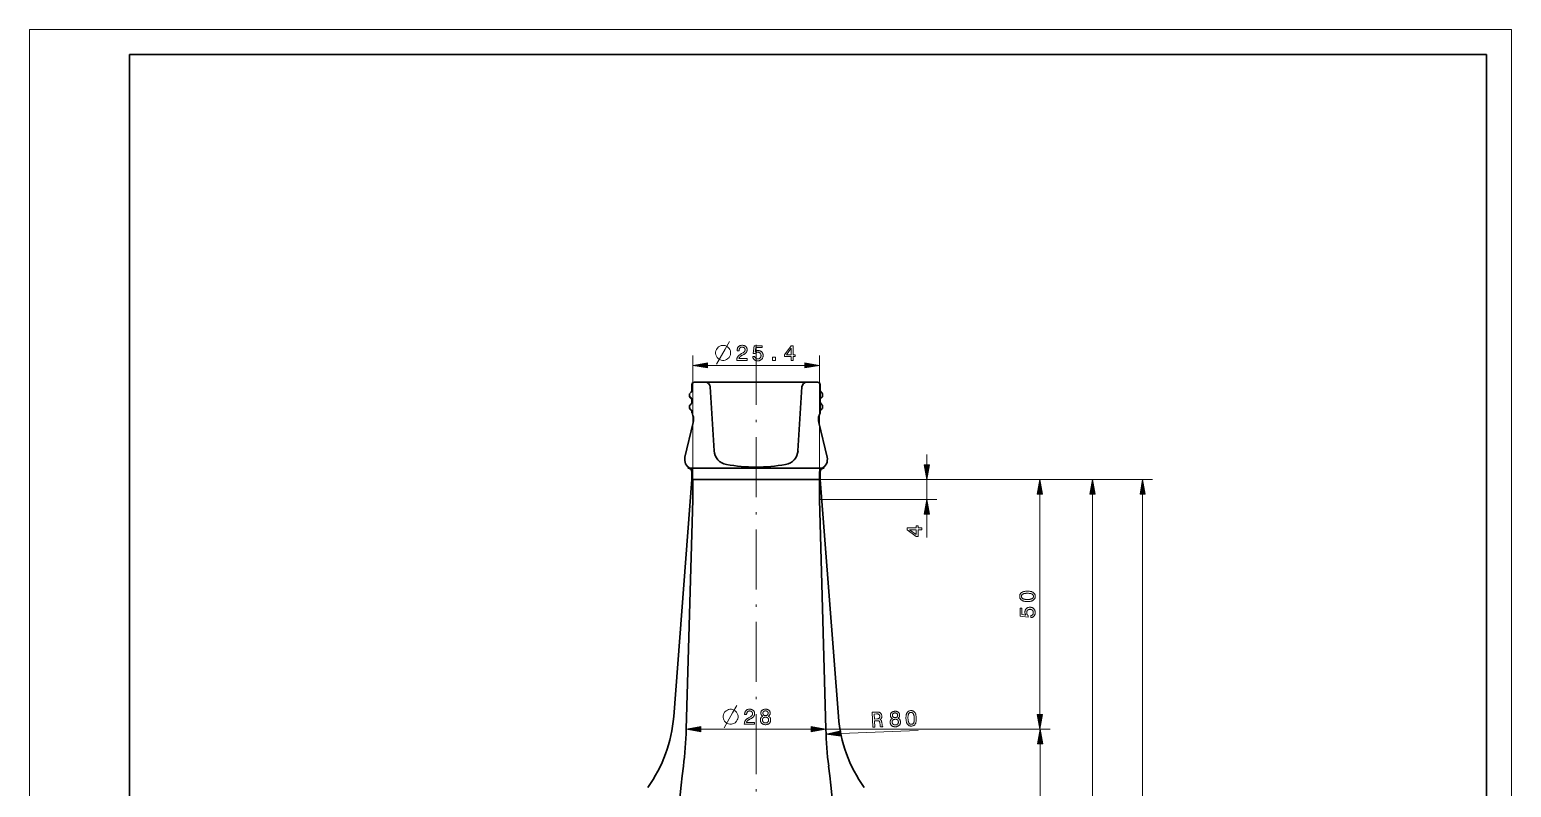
# Model space of a CAD drawing. Extents: x 0 to 297, y 0 to 420.
# Drawn here: x 0 to 297, y 268.2 to 420 of the extents above; entities that cross this region are included whole.
import ezdxf

# ---------------------------------------------------------------- set-up
doc = ezdxf.new("R2010")
doc.units = 0
doc.linetypes.add('DASHDOT', pattern=[18.5, 12, -3, 0.5, -3])

msp = doc.modelspace()

# ---------------------------------------------------------------- linework, layer by layer
at = {"color": 7, "lineweight": 13}
for p, q in [((0, 0), (0, 420)), ((0, 420), (297, 420)), ((297, 0), (297, 420)), ((132.9, 329.86), (132.9, 354.74)), ((158.3, 329.86), (158.3, 354.74)), ((158.3, 329.86), (181.82, 329.86)), ((158.35, 329.86), (204.47, 329.86)), ((158.35, 329.86), (215.05, 329.86)), ((158.35, 329.86), (225.09, 329.86)), ((202.47, 282.81), (202.47, 326.9)), ((213.05, 124.71), (213.05, 326.9)), ((223.09, 120.71), (223.09, 326.9)), ((158.3, 325.86), (181.82, 325.86)), ((134.55, 279.84), (156.65, 279.84)), ((159.6, 279.86), (204.56, 279.86)), ((159.6, 279.86), (204.47, 279.86)), ((202.56, 244.81), (202.56, 276.9))]:
    msp.add_line(p, q, dxfattribs=at)
at = {"color": 7, "lineweight": 30}
for p, q in [((20, 5), (20, 415)), ((20, 415), (292, 415)), ((292, 5), (292, 415)), ((133.25, 349.36), (157.95, 349.36)), ((155.79, 349.36), (135.41, 349.36)), ((132.75, 329.86), (129.1, 282.36)), ((131.95, 332.16), (159.25, 332.16)), ((132.85, 329.86), (158.35, 329.86)), ((158.3, 329.86), (132.9, 329.86)), ((158.45, 329.86), (162.1, 282.36)), ((132.9, 325.86), (131.6, 279.86)), ((158.3, 325.86), (159.6, 279.86))]:
    msp.add_line(p, q, dxfattribs=at)
at = {"color": 7, "linetype": 'DASHDOT', "lineweight": 13}
msp.add_line((145.6, 356.84), (145.6, 96.24), dxfattribs=at)
at = {"color": 7, "lineweight": 13, "ltscale": 0.487279}
msp.add_line((135.85, 352.74), (155.35, 352.74), dxfattribs=at)
at = {"color": 7, "lineweight": 30, "ltscale": 0.028164}
for p, q in [((132.75, 347.73), (132.75, 348.86)), ((158.45, 347.73), (158.45, 348.86))]:
    msp.add_line(p, q, dxfattribs=at)
at = {"color": 7, "lineweight": 30, "ltscale": 0.320159}
for p, q in [((137.19, 335.64), (136.41, 348.42)), ((154.01, 335.64), (154.79, 348.42))]:
    msp.add_line(p, q, dxfattribs=at)
at = {"color": 7, "lineweight": 30, "ltscale": 0.30875}
msp.add_line((157.95, 349.36), (145.6, 349.36), dxfattribs=at)
at = {"color": 7, "lineweight": 30, "ltscale": 0.138678}
msp.add_line((158.45, 343.31), (158.45, 348.86), dxfattribs=at)
at = {"color": 7, "lineweight": 30, "ltscale": 0.008462}
msp.add_line((158.51, 347.55), (158.75, 347.31), dxfattribs=at)
at = {"color": 7, "lineweight": 30, "ltscale": 0.002515}
for p, q in [((132.25, 346.75), (132.25, 346.85)), ((132.25, 346.65), (132.25, 346.75)), ((158.95, 346.75), (158.95, 346.85)), ((158.95, 346.65), (158.95, 346.75)), ((132.25, 344.4), (132.25, 344.5)), ((132.25, 344.3), (132.25, 344.4)), ((158.95, 344.4), (158.95, 344.5)), ((158.95, 344.3), (158.95, 344.4))]:
    msp.add_line(p, q, dxfattribs=at)
at = {"color": 7, "lineweight": 30, "ltscale": 0.008387}
for p, q in [((132.6, 347.38), (132.37, 347.14)), ((132.6, 345.03), (132.37, 344.79)), ((158.6, 347.38), (158.83, 347.14)), ((158.6, 345.03), (158.83, 344.79))]:
    msp.add_line(p, q, dxfattribs=at)
at = {"color": 7, "lineweight": 30, "ltscale": 0.001488}
for p, q in [((132.5, 346.27), (132.45, 346.3)), ((158.7, 346.27), (158.75, 346.3)), ((132.5, 343.92), (132.45, 343.95)), ((158.7, 343.92), (158.75, 343.95))]:
    msp.add_line(p, q, dxfattribs=at)
at = {"color": 7, "lineweight": 30, "ltscale": 0.011406}
msp.add_line((132.75, 345.38), (132.75, 345.84), dxfattribs=at)
at = {"color": 7, "lineweight": 30, "ltscale": 0.011405}
msp.add_line((158.45, 345.38), (158.45, 345.84), dxfattribs=at)
at = {"color": 7, "lineweight": 30, "ltscale": 0.008461}
msp.add_line((158.51, 345.2), (158.75, 344.96), dxfattribs=at)
at = {"color": 7, "lineweight": 13, "ltscale": 0.001481}
msp.add_line((132.59, 343.73), (132.64, 343.7), dxfattribs=at)
at = {"color": 7, "lineweight": 13, "ltscale": 0.001419}
msp.add_line((132.64, 343.7), (132.6, 343.74), dxfattribs=at)
at = {"color": 7, "lineweight": 13, "ltscale": 0.001491}
msp.add_line((132.64, 343.7), (132.69, 343.67), dxfattribs=at)
at = {"color": 7, "lineweight": 30, "ltscale": 0.001335}
msp.add_line((132.69, 343.67), (132.65, 343.7), dxfattribs=at)
at = {"color": 7, "lineweight": 30, "ltscale": 0.004421}
for p, q in [((132.75, 343.31), (132.75, 343.49)), ((158.45, 343.31), (158.45, 343.49))]:
    msp.add_line(p, q, dxfattribs=at)
at = {"color": 7, "lineweight": 30, "ltscale": 0.013301}
for p, q in [((132.95, 342.71), (132.77, 343.21)), ((158.25, 342.71), (158.43, 343.21)), ((158.25, 342.71), (158.43, 343.21))]:
    msp.add_line(p, q, dxfattribs=at)
at = {"color": 7, "lineweight": 30, "ltscale": 0.178693}
for p, q in [((133.03, 341.28), (131.36, 334.33)), ((158.17, 341.28), (159.84, 334.33)), ((159.84, 334.33), (158.17, 341.28))]:
    msp.add_line(p, q, dxfattribs=at)
at = {"color": 7, "lineweight": 13, "ltscale": 0.05114}
msp.add_line((179.82, 332.81), (179.82, 334.86), dxfattribs=at)
at = {"color": 7, "lineweight": 30, "ltscale": 0.0375}
for p, q in [((132.75, 329.86), (132.75, 331.36)), ((158.45, 329.86), (158.45, 331.36))]:
    msp.add_line(p, q, dxfattribs=at)
at = {"color": 7, "lineweight": 30, "ltscale": 0.037363}
for p, q in [((132.85, 329.86), (132.85, 331.35)), ((158.35, 329.86), (158.35, 331.35)), ((158.35, 329.86), (158.35, 331.35))]:
    msp.add_line(p, q, dxfattribs=at)
at = {"color": 7, "lineweight": 30, "ltscale": 0.1}
for p, q in [((132.9, 325.86), (132.9, 329.86)), ((158.3, 325.86), (158.3, 329.86))]:
    msp.add_line(p, q, dxfattribs=at)
at = {"color": 7, "lineweight": 30, "ltscale": 0.31875}
msp.add_line((145.6, 329.86), (158.35, 329.86), dxfattribs=at)
at = {"color": 7, "lineweight": 13, "ltscale": 0.1}
msp.add_line((179.82, 325.86), (179.82, 329.86), dxfattribs=at)
at = {"color": 7, "lineweight": 13, "ltscale": 0.116125}
msp.add_line((179.82, 318.26), (179.82, 322.9), dxfattribs=at)
at = {"color": 7, "lineweight": 13, "ltscale": 0.05049}
for p, q in [((131.6, 279.86), (131.6, 277.84)), ((159.6, 279.86), (159.6, 277.84))]:
    msp.add_line(p, q, dxfattribs=at)
at = {"color": 7, "lineweight": 13, "ltscale": 0.387905}
msp.add_line((162.59, 278.97), (178.09, 279.61), dxfattribs=at)
at = {"color": 7, "lineweight": 13}
for points in [[(139.15, 356.74), (138.85, 356.74), (138.6, 356.69), (138.35, 356.59), (138.1, 356.44), (137.8, 356.14), (137.65, 355.89), (137.55, 355.64), (137.5, 355.39), (137.5, 355.09), (137.55, 354.84), (137.65, 354.59), (137.8, 354.34), (138.1, 354.04), (138.35, 353.89), (138.6, 353.79), (138.85, 353.74), (139.15, 353.74), (139.4, 353.79), (139.65, 353.89), (139.9, 354.04), (140.2, 354.34), (140.35, 354.59), (140.45, 354.84), (140.5, 355.09), (140.5, 355.39), (140.45, 355.64), (140.35, 355.89), (140.2, 356.14), (139.9, 356.44), (139.65, 356.59), (139.4, 356.69)], [(141.75, 353.74), (141.75, 353.76), (141.75, 353.84), (141.76, 353.93), (141.77, 354.01), (141.78, 354.09), (141.8, 354.17), (141.82, 354.24), (141.85, 354.31), (141.88, 354.38), (141.92, 354.44), (141.95, 354.5), (142, 354.56), (142.05, 354.62), (142.11, 354.68), (142.17, 354.74), (142.24, 354.8), (142.32, 354.86), (142.41, 354.92), (142.5, 354.97), (142.6, 355.03), (142.7, 355.09), (142.96, 355.23), (143, 355.26), (143.04, 355.28), (143.08, 355.31), (143.12, 355.34), (143.15, 355.36), (143.19, 355.39), (143.22, 355.42), (143.24, 355.45), (143.27, 355.48), (143.29, 355.51), (143.31, 355.54), (143.33, 355.57), (143.35, 355.61), (143.36, 355.64), (143.37, 355.68), (143.38, 355.72), (143.39, 355.75), (143.39, 355.79), (143.4, 355.83), (143.4, 355.87), (143.4, 355.92), (143.39, 355.97), (143.38, 356.01), (143.37, 356.05), (143.36, 356.09), (143.34, 356.13), (143.32, 356.16), (143.29, 356.2), (143.26, 356.23), (143.23, 356.26), (143.2, 356.29), (143.16, 356.31), (143.13, 356.33), (143.09, 356.35), (143.04, 356.37), (143, 356.38), (142.95, 356.39), (142.9, 356.4), (142.85, 356.4), (142.8, 356.41), (142.74, 356.4), (142.69, 356.4), (142.64, 356.39), (142.6, 356.38), (142.55, 356.36), (142.51, 356.34), (142.47, 356.31), (142.43, 356.29), (142.4, 356.25), (142.37, 356.22), (142.34, 356.18), (142.31, 356.14), (142.29, 356.1), (142.27, 356.05), (142.25, 356), (142.24, 355.95), (142.22, 355.89), (142.22, 355.83), (142.21, 355.77), (142.21, 355.71), (142.21, 355.67), (141.82, 355.67), (141.82, 355.73), (141.82, 355.83), (141.83, 355.92), (141.84, 356), (141.86, 356.08), (141.89, 356.16), (141.91, 356.23), (141.95, 356.3), (141.99, 356.37), (142.04, 356.43), (142.09, 356.49), (142.14, 356.54), (142.2, 356.59), (142.27, 356.63), (142.33, 356.66), (142.41, 356.69), (142.48, 356.72), (142.56, 356.74), (142.64, 356.75), (142.73, 356.76), (142.82, 356.76), (142.91, 356.76), (142.99, 356.75), (143.07, 356.74), (143.15, 356.72), (143.22, 356.7), (143.29, 356.67), (143.36, 356.64), (143.42, 356.61), (143.48, 356.56), (143.53, 356.52), (143.59, 356.47), (143.63, 356.41), (143.67, 356.36), (143.71, 356.29), (143.74, 356.23), (143.76, 356.17), (143.78, 356.1), (143.8, 356.02), (143.81, 355.95), (143.81, 355.87), (143.81, 355.81), (143.8, 355.75), (143.79, 355.69), (143.78, 355.63), (143.77, 355.58), (143.75, 355.53), (143.73, 355.47), (143.71, 355.42), (143.68, 355.37), (143.65, 355.33), (143.61, 355.28), (143.58, 355.24), (143.54, 355.19), (143.49, 355.15), (143.45, 355.11), (143.39, 355.07), (143.34, 355.03), (143.28, 354.99), (143.22, 354.96), (143.16, 354.92), (142.91, 354.79), (142.84, 354.76), (142.77, 354.72), (142.71, 354.69), (142.65, 354.65), (142.6, 354.62), (142.55, 354.58), (142.5, 354.55), (142.46, 354.52), (142.42, 354.49), (142.39, 354.46), (142.36, 354.42), (142.33, 354.39), (142.3, 354.36), (142.28, 354.33), (142.26, 354.29), (142.24, 354.26), (142.22, 354.22), (142.2, 354.19), (142.19, 354.15), (142.18, 354.12), (143.81, 354.12), (143.81, 353.74)], [(144.93, 354.53), (145.33, 354.53), (145.34, 354.48), (145.35, 354.44), (145.36, 354.4), (145.38, 354.36), (145.4, 354.32), (145.42, 354.28), (145.44, 354.25), (145.47, 354.22), (145.49, 354.19), (145.53, 354.16), (145.56, 354.14), (145.59, 354.11), (145.63, 354.09), (145.67, 354.08), (145.71, 354.06), (145.75, 354.05), (145.79, 354.04), (145.84, 354.03), (145.88, 354.03), (145.93, 354.03), (145.99, 354.03), (146.05, 354.04), (146.1, 354.05), (146.15, 354.06), (146.2, 354.08), (146.25, 354.1), (146.3, 354.12), (146.34, 354.15), (146.38, 354.18), (146.42, 354.21), (146.45, 354.25), (146.48, 354.29), (146.51, 354.33), (146.53, 354.38), (146.55, 354.42), (146.57, 354.47), (146.58, 354.53), (146.59, 354.58), (146.6, 354.64), (146.6, 354.7), (146.6, 354.76), (146.59, 354.81), (146.58, 354.87), (146.57, 354.92), (146.55, 354.97), (146.53, 355.02), (146.51, 355.06), (146.48, 355.1), (146.45, 355.14), (146.42, 355.18), (146.38, 355.22), (146.34, 355.25), (146.3, 355.27), (146.25, 355.3), (146.21, 355.32), (146.16, 355.33), (146.1, 355.35), (146.05, 355.36), (145.99, 355.36), (145.93, 355.36), (145.9, 355.36), (145.86, 355.36), (145.83, 355.36), (145.8, 355.35), (145.76, 355.35), (145.73, 355.34), (145.7, 355.33), (145.67, 355.32), (145.64, 355.31), (145.61, 355.29), (145.58, 355.28), (145.56, 355.26), (145.53, 355.25), (145.5, 355.23), (145.48, 355.21), (145.45, 355.19), (145.43, 355.16), (145.4, 355.14), (145.38, 355.11), (145.36, 355.09), (145.02, 355.09), (145.25, 356.68), (146.85, 356.68), (146.85, 356.32), (145.54, 356.32), (145.42, 355.52), (145.44, 355.53), (145.47, 355.55), (145.49, 355.57), (145.51, 355.58), (145.54, 355.6), (145.56, 355.61), (145.59, 355.63), (145.62, 355.64), (145.65, 355.65), (145.67, 355.66), (145.7, 355.67), (145.73, 355.68), (145.77, 355.69), (145.8, 355.69), (145.83, 355.7), (145.86, 355.7), (145.89, 355.7), (145.93, 355.71), (145.96, 355.71), (145.99, 355.71), (146.08, 355.71), (146.17, 355.7), (146.25, 355.68), (146.33, 355.67), (146.41, 355.64), (146.48, 355.61), (146.55, 355.58), (146.62, 355.53), (146.68, 355.49), (146.74, 355.44), (146.79, 355.38), (146.84, 355.32), (146.88, 355.26), (146.92, 355.19), (146.95, 355.12), (146.97, 355.05), (146.99, 354.97), (147.01, 354.89), (147.02, 354.8), (147.02, 354.72), (147.02, 354.62), (147.01, 354.53), (146.99, 354.45), (146.97, 354.37), (146.94, 354.29), (146.91, 354.21), (146.87, 354.14), (146.83, 354.08), (146.78, 354.01), (146.72, 353.95), (146.66, 353.9), (146.59, 353.85), (146.53, 353.8), (146.45, 353.76), (146.38, 353.73), (146.3, 353.71), (146.21, 353.68), (146.13, 353.67), (146.04, 353.66), (145.94, 353.66), (145.86, 353.66), (145.78, 353.67), (145.7, 353.68), (145.63, 353.7), (145.56, 353.72), (145.49, 353.74), (145.42, 353.78), (145.36, 353.81), (145.3, 353.85), (145.24, 353.9), (145.19, 353.95), (145.14, 354), (145.1, 354.05), (145.06, 354.11), (145.02, 354.17), (144.99, 354.24), (144.97, 354.31), (144.95, 354.38), (144.94, 354.45)], [(152.63, 353.74), (152.63, 354.49), (151.32, 354.49), (151.32, 354.87), (152.63, 356.68), (153.02, 356.68), (153.02, 354.83), (153.45, 354.83), (153.45, 354.49), (153.02, 354.49), (153.02, 353.74)], [(148.9, 353.74), (148.9, 354.39), (149.5, 354.39), (149.5, 353.74)], [(151.68, 354.83), (152.63, 354.83), (152.63, 356.18)], [(135.85, 353.27), (132.9, 352.74), (135.85, 352.22)], [(155.35, 352.22), (158.3, 352.74), (155.35, 353.27)], [(179.3, 332.81), (179.82, 329.86), (180.34, 332.81)], [(202.99, 326.9), (202.47, 329.86), (201.95, 326.9)], [(213.57, 326.9), (213.05, 329.86), (212.53, 326.9)], [(223.61, 326.9), (223.09, 329.86), (222.57, 326.9)], [(180.34, 322.9), (179.82, 325.86), (179.3, 322.9)], [(178.82, 319.8), (178.08, 319.8), (178.08, 318.48), (177.7, 318.48), (175.89, 319.79), (175.89, 320.18), (177.73, 320.18), (177.73, 320.61), (178.08, 320.61), (178.08, 320.18), (178.82, 320.18)], [(177.73, 318.84), (177.73, 319.8), (176.39, 319.8)], [(200, 305.42), (199.86, 305.42), (199.71, 305.43), (199.58, 305.44), (199.45, 305.46), (199.33, 305.48), (199.22, 305.51), (199.12, 305.55), (199.02, 305.59), (198.93, 305.63), (198.85, 305.68), (198.77, 305.74), (198.7, 305.8), (198.64, 305.86), (198.59, 305.93), (198.55, 306.01), (198.51, 306.09), (198.48, 306.17), (198.46, 306.26), (198.45, 306.36), (198.45, 306.46), (198.45, 306.56), (198.46, 306.65), (198.48, 306.74), (198.51, 306.83), (198.55, 306.91), (198.59, 306.98), (198.64, 307.05), (198.7, 307.12), (198.77, 307.18), (198.84, 307.23), (198.93, 307.28), (199.02, 307.32), (199.11, 307.36), (199.22, 307.4), (199.33, 307.43), (199.45, 307.45), (199.58, 307.47), (199.71, 307.48), (199.85, 307.49), (200, 307.49), (200.15, 307.49), (200.3, 307.48), (200.43, 307.47), (200.56, 307.45), (200.68, 307.43), (200.79, 307.4), (200.89, 307.36), (200.99, 307.32), (201.08, 307.28), (201.16, 307.23), (201.24, 307.18), (201.3, 307.12), (201.36, 307.05), (201.41, 306.98), (201.46, 306.91), (201.49, 306.83), (201.52, 306.74), (201.54, 306.65), (201.55, 306.56), (201.55, 306.46), (201.55, 306.36), (201.54, 306.26), (201.52, 306.17), (201.49, 306.09), (201.46, 306.01), (201.41, 305.93), (201.36, 305.86), (201.3, 305.8), (201.23, 305.74), (201.16, 305.68), (201.08, 305.63), (200.99, 305.59), (200.89, 305.55), (200.79, 305.51), (200.67, 305.48), (200.55, 305.46), (200.43, 305.44), (200.29, 305.43), (200.15, 305.42)], [(200, 305.83), (200.13, 305.83), (200.24, 305.84), (200.35, 305.84), (200.45, 305.85), (200.54, 305.87), (200.63, 305.88), (200.71, 305.9), (200.78, 305.93), (200.85, 305.95), (200.91, 305.98), (200.97, 306.01), (201.02, 306.05), (201.06, 306.09), (201.1, 306.13), (201.13, 306.18), (201.15, 306.22), (201.17, 306.28), (201.19, 306.33), (201.2, 306.39), (201.2, 306.46), (201.2, 306.52), (201.19, 306.58), (201.17, 306.63), (201.15, 306.69), (201.13, 306.74), (201.1, 306.78), (201.06, 306.82), (201.02, 306.86), (200.97, 306.9), (200.92, 306.93), (200.86, 306.96), (200.79, 306.98), (200.71, 307), (200.63, 307.02), (200.55, 307.04), (200.45, 307.05), (200.35, 307.06), (200.24, 307.07), (200.13, 307.08), (200, 307.08), (199.88, 307.08), (199.77, 307.07), (199.66, 307.06), (199.56, 307.05), (199.46, 307.04), (199.37, 307.02), (199.29, 307), (199.22, 306.98), (199.15, 306.96), (199.09, 306.93), (199.04, 306.9), (198.99, 306.86), (198.95, 306.82), (198.91, 306.78), (198.88, 306.74), (198.85, 306.69), (198.83, 306.63), (198.82, 306.58), (198.81, 306.52), (198.81, 306.46), (198.81, 306.39), (198.82, 306.33), (198.83, 306.28), (198.85, 306.22), (198.88, 306.18), (198.91, 306.13), (198.95, 306.09), (198.99, 306.05), (199.04, 306.01), (199.09, 305.98), (199.16, 305.95), (199.22, 305.93), (199.3, 305.9), (199.38, 305.88), (199.47, 305.87), (199.56, 305.85), (199.66, 305.84), (199.77, 305.84), (199.88, 305.83)], [(200.69, 302.19), (200.69, 302.59), (200.73, 302.6), (200.78, 302.61), (200.82, 302.62), (200.86, 302.64), (200.89, 302.66), (200.93, 302.68), (200.96, 302.7), (200.99, 302.73), (201.02, 302.75), (201.05, 302.78), (201.08, 302.82), (201.1, 302.85), (201.12, 302.89), (201.14, 302.93), (201.15, 302.96), (201.16, 303.01), (201.17, 303.05), (201.18, 303.09), (201.18, 303.14), (201.18, 303.19), (201.18, 303.25), (201.18, 303.31), (201.17, 303.36), (201.15, 303.41), (201.14, 303.46), (201.12, 303.51), (201.09, 303.55), (201.07, 303.6), (201.03, 303.64), (201, 303.67), (200.96, 303.71), (200.92, 303.74), (200.88, 303.77), (200.83, 303.79), (200.79, 303.81), (200.74, 303.83), (200.69, 303.84), (200.63, 303.85), (200.58, 303.86), (200.52, 303.86), (200.46, 303.86), (200.4, 303.85), (200.34, 303.84), (200.29, 303.83), (200.24, 303.81), (200.19, 303.79), (200.15, 303.77), (200.11, 303.74), (200.07, 303.71), (200.03, 303.68), (200, 303.64), (199.96, 303.6), (199.94, 303.56), (199.91, 303.51), (199.89, 303.46), (199.88, 303.41), (199.86, 303.36), (199.86, 303.31), (199.85, 303.25), (199.85, 303.19), (199.85, 303.16), (199.85, 303.12), (199.85, 303.09), (199.86, 303.05), (199.87, 303.02), (199.87, 302.99), (199.88, 302.96), (199.89, 302.93), (199.9, 302.9), (199.92, 302.87), (199.93, 302.84), (199.95, 302.81), (199.97, 302.79), (199.98, 302.76), (200, 302.74), (200.03, 302.71), (200.05, 302.69), (200.07, 302.66), (200.1, 302.64), (200.12, 302.62), (200.12, 302.27), (198.54, 302.51), (198.54, 304.11), (198.89, 304.11), (198.89, 302.8), (199.7, 302.68), (199.68, 302.7), (199.66, 302.72), (199.64, 302.75), (199.63, 302.77), (199.61, 302.8), (199.6, 302.82), (199.59, 302.85), (199.57, 302.88), (199.56, 302.9), (199.55, 302.93), (199.54, 302.96), (199.53, 302.99), (199.53, 303.02), (199.52, 303.06), (199.52, 303.09), (199.51, 303.12), (199.51, 303.15), (199.5, 303.18), (199.5, 303.22), (199.5, 303.25), (199.51, 303.34), (199.51, 303.43), (199.53, 303.51), (199.55, 303.59), (199.57, 303.67), (199.6, 303.74), (199.64, 303.81), (199.68, 303.88), (199.72, 303.94), (199.78, 304), (199.83, 304.05), (199.89, 304.1), (199.96, 304.14), (200.02, 304.18), (200.09, 304.21), (200.17, 304.23), (200.24, 304.25), (200.32, 304.27), (200.41, 304.27), (200.5, 304.28), (200.59, 304.27), (200.68, 304.27), (200.76, 304.25), (200.84, 304.23), (200.92, 304.2), (201, 304.17), (201.07, 304.13), (201.14, 304.09), (201.2, 304.04), (201.26, 303.98), (201.32, 303.92), (201.37, 303.85), (201.41, 303.78), (201.45, 303.71), (201.48, 303.64), (201.51, 303.56), (201.53, 303.47), (201.54, 303.39), (201.55, 303.3), (201.55, 303.2), (201.55, 303.12), (201.54, 303.04), (201.53, 302.96), (201.52, 302.89), (201.49, 302.81), (201.47, 302.75), (201.44, 302.68), (201.4, 302.62), (201.36, 302.56), (201.31, 302.5), (201.27, 302.45), (201.21, 302.4), (201.16, 302.35), (201.1, 302.32), (201.04, 302.28), (200.97, 302.25), (200.91, 302.23), (200.84, 302.21), (200.76, 302.2)], [(140.65, 283.84), (140.35, 283.84), (140.1, 283.79), (139.85, 283.69), (139.6, 283.54), (139.3, 283.24), (139.15, 282.99), (139.05, 282.74), (139, 282.49), (139, 282.19), (139.05, 281.94), (139.15, 281.69), (139.3, 281.44), (139.6, 281.14), (139.85, 280.99), (140.1, 280.89), (140.35, 280.84), (140.65, 280.84), (140.9, 280.89), (141.15, 280.99), (141.4, 281.14), (141.7, 281.44), (141.85, 281.69), (141.95, 281.94), (142, 282.19), (142, 282.49), (141.95, 282.74), (141.85, 282.99), (141.7, 283.24), (141.4, 283.54), (141.15, 283.69), (140.9, 283.79)], [(143.25, 280.84), (143.25, 280.85), (143.25, 280.94), (143.26, 281.02), (143.27, 281.1), (143.28, 281.18), (143.3, 281.26), (143.33, 281.33), (143.35, 281.4), (143.38, 281.47), (143.42, 281.53), (143.46, 281.59), (143.5, 281.65), (143.55, 281.71), (143.61, 281.77), (143.68, 281.83), (143.75, 281.89), (143.83, 281.95), (143.91, 282.01), (144, 282.07), (144.1, 282.13), (144.2, 282.19), (144.46, 282.32), (144.5, 282.35), (144.55, 282.38), (144.59, 282.4), (144.62, 282.43), (144.66, 282.46), (144.69, 282.49), (144.72, 282.51), (144.75, 282.54), (144.77, 282.57), (144.79, 282.6), (144.81, 282.64), (144.83, 282.67), (144.85, 282.7), (144.86, 282.74), (144.87, 282.77), (144.88, 282.81), (144.89, 282.85), (144.9, 282.89), (144.9, 282.93), (144.9, 282.97), (144.9, 283.01), (144.89, 283.06), (144.88, 283.1), (144.87, 283.14), (144.86, 283.18), (144.84, 283.22), (144.82, 283.26), (144.79, 283.29), (144.77, 283.32), (144.74, 283.35), (144.7, 283.38), (144.67, 283.41), (144.63, 283.43), (144.59, 283.45), (144.55, 283.46), (144.5, 283.48), (144.45, 283.49), (144.4, 283.49), (144.35, 283.5), (144.3, 283.5), (144.25, 283.5), (144.19, 283.49), (144.15, 283.48), (144.1, 283.47), (144.06, 283.45), (144.01, 283.43), (143.97, 283.41), (143.94, 283.38), (143.9, 283.35), (143.87, 283.31), (143.84, 283.27), (143.81, 283.23), (143.79, 283.19), (143.77, 283.14), (143.75, 283.09), (143.74, 283.04), (143.73, 282.99), (143.72, 282.93), (143.71, 282.87), (143.71, 282.8), (143.71, 282.77), (143.32, 282.77), (143.32, 282.83), (143.32, 282.92), (143.33, 283.01), (143.34, 283.1), (143.36, 283.18), (143.39, 283.25), (143.42, 283.33), (143.45, 283.4), (143.49, 283.46), (143.54, 283.52), (143.59, 283.58), (143.65, 283.63), (143.71, 283.68), (143.77, 283.72), (143.84, 283.76), (143.91, 283.79), (143.98, 283.81), (144.06, 283.83), (144.14, 283.85), (144.23, 283.85), (144.32, 283.86), (144.41, 283.85), (144.49, 283.85), (144.57, 283.84), (144.65, 283.82), (144.72, 283.8), (144.79, 283.77), (144.86, 283.74), (144.92, 283.7), (144.98, 283.66), (145.04, 283.61), (145.09, 283.56), (145.14, 283.51), (145.18, 283.45), (145.21, 283.39), (145.24, 283.33), (145.27, 283.26), (145.29, 283.19), (145.3, 283.12), (145.31, 283.04), (145.31, 282.96), (145.31, 282.9), (145.3, 282.84), (145.3, 282.78), (145.28, 282.73), (145.27, 282.67), (145.25, 282.62), (145.23, 282.57), (145.21, 282.52), (145.18, 282.47), (145.15, 282.42), (145.12, 282.37), (145.08, 282.33), (145.04, 282.29), (145, 282.24), (144.95, 282.2), (144.9, 282.16), (144.84, 282.12), (144.79, 282.09), (144.73, 282.05), (144.66, 282.02), (144.41, 281.89), (144.34, 281.85), (144.27, 281.81), (144.21, 281.78), (144.15, 281.74), (144.1, 281.71), (144.05, 281.68), (144, 281.64), (143.96, 281.61), (143.92, 281.58), (143.89, 281.55), (143.86, 281.52), (143.83, 281.49), (143.81, 281.45), (143.78, 281.42), (143.76, 281.39), (143.74, 281.35), (143.72, 281.32), (143.71, 281.28), (143.69, 281.25), (143.68, 281.21), (145.31, 281.21), (145.31, 280.84)], [(146.97, 282.45), (146.93, 282.47), (146.89, 282.49), (146.86, 282.51), (146.82, 282.54), (146.79, 282.56), (146.76, 282.59), (146.74, 282.61), (146.71, 282.64), (146.69, 282.67), (146.67, 282.7), (146.65, 282.73), (146.63, 282.77), (146.62, 282.8), (146.6, 282.84), (146.59, 282.87), (146.59, 282.91), (146.58, 282.95), (146.57, 283), (146.57, 283.04), (146.57, 283.08), (146.57, 283.15), (146.58, 283.22), (146.59, 283.28), (146.61, 283.34), (146.63, 283.4), (146.66, 283.45), (146.7, 283.5), (146.73, 283.55), (146.78, 283.6), (146.83, 283.64), (146.88, 283.68), (146.94, 283.72), (147, 283.75), (147.06, 283.78), (147.12, 283.8), (147.19, 283.82), (147.27, 283.84), (147.34, 283.85), (147.42, 283.86), (147.5, 283.86), (147.58, 283.86), (147.66, 283.85), (147.74, 283.84), (147.81, 283.82), (147.88, 283.8), (147.94, 283.78), (148.01, 283.75), (148.07, 283.72), (148.12, 283.68), (148.17, 283.64), (148.22, 283.6), (148.27, 283.55), (148.31, 283.5), (148.34, 283.45), (148.37, 283.4), (148.39, 283.34), (148.41, 283.28), (148.42, 283.22), (148.43, 283.15), (148.43, 283.08), (148.43, 283.04), (148.43, 282.99), (148.42, 282.95), (148.42, 282.91), (148.41, 282.87), (148.4, 282.83), (148.38, 282.8), (148.37, 282.76), (148.35, 282.73), (148.33, 282.7), (148.31, 282.67), (148.29, 282.64), (148.27, 282.61), (148.24, 282.58), (148.21, 282.56), (148.18, 282.53), (148.15, 282.51), (148.11, 282.49), (148.08, 282.47), (148.04, 282.45), (148.08, 282.43), (148.13, 282.41), (148.17, 282.39), (148.21, 282.36), (148.25, 282.34), (148.29, 282.31), (148.32, 282.27), (148.35, 282.24), (148.38, 282.21), (148.41, 282.17), (148.43, 282.13), (148.45, 282.09), (148.47, 282.05), (148.49, 282), (148.5, 281.96), (148.51, 281.91), (148.52, 281.86), (148.53, 281.81), (148.53, 281.75), (148.53, 281.7), (148.53, 281.61), (148.52, 281.53), (148.51, 281.46), (148.49, 281.38), (148.46, 281.31), (148.43, 281.24), (148.4, 281.18), (148.36, 281.12), (148.31, 281.06), (148.25, 281.01), (148.2, 280.96), (148.14, 280.92), (148.07, 280.88), (148, 280.84), (147.93, 280.82), (147.85, 280.79), (147.77, 280.78), (147.68, 280.76), (147.59, 280.75), (147.5, 280.75), (147.41, 280.75), (147.32, 280.76), (147.23, 280.78), (147.15, 280.79), (147.08, 280.82), (147, 280.84), (146.93, 280.88), (146.87, 280.92), (146.81, 280.96), (146.75, 281.01), (146.7, 281.06), (146.65, 281.12), (146.61, 281.18), (146.57, 281.24), (146.54, 281.31), (146.51, 281.38), (146.5, 281.46), (146.48, 281.53), (146.47, 281.61), (146.47, 281.7), (146.47, 281.75), (146.48, 281.81), (146.48, 281.86), (146.49, 281.91), (146.5, 281.96), (146.52, 282), (146.53, 282.05), (146.55, 282.09), (146.57, 282.13), (146.6, 282.17), (146.62, 282.21), (146.65, 282.24), (146.68, 282.27), (146.71, 282.31), (146.75, 282.34), (146.79, 282.36), (146.83, 282.39), (146.87, 282.41), (146.92, 282.43)], [(146.89, 281.71), (146.89, 281.65), (146.89, 281.6), (146.9, 281.55), (146.91, 281.51), (146.93, 281.46), (146.95, 281.42), (146.97, 281.38), (146.99, 281.34), (147.02, 281.31), (147.05, 281.27), (147.09, 281.24), (147.12, 281.22), (147.16, 281.19), (147.2, 281.17), (147.25, 281.15), (147.29, 281.14), (147.34, 281.13), (147.39, 281.12), (147.45, 281.12), (147.5, 281.11), (147.56, 281.12), (147.61, 281.12), (147.66, 281.13), (147.71, 281.14), (147.76, 281.15), (147.8, 281.17), (147.84, 281.19), (147.88, 281.22), (147.92, 281.24), (147.95, 281.27), (147.98, 281.31), (148.01, 281.34), (148.04, 281.38), (148.06, 281.42), (148.08, 281.46), (148.09, 281.51), (148.1, 281.55), (148.11, 281.6), (148.12, 281.65), (148.12, 281.71), (148.12, 281.76), (148.11, 281.8), (148.1, 281.85), (148.09, 281.89), (148.08, 281.94), (148.06, 281.97), (148.04, 282.01), (148.01, 282.05), (147.99, 282.08), (147.95, 282.11), (147.92, 282.14), (147.88, 282.16), (147.84, 282.19), (147.8, 282.21), (147.76, 282.22), (147.71, 282.24), (147.66, 282.25), (147.61, 282.25), (147.56, 282.26), (147.5, 282.26), (147.44, 282.26), (147.39, 282.25), (147.34, 282.25), (147.29, 282.24), (147.24, 282.22), (147.2, 282.21), (147.16, 282.19), (147.12, 282.16), (147.08, 282.14), (147.05, 282.11), (147.02, 282.08), (146.99, 282.05), (146.97, 282.01), (146.94, 281.97), (146.93, 281.94), (146.91, 281.89), (146.9, 281.85), (146.89, 281.8), (146.89, 281.76)], [(146.98, 283.05), (146.98, 283.01), (146.99, 282.97), (146.99, 282.93), (147, 282.89), (147.02, 282.86), (147.03, 282.82), (147.05, 282.79), (147.07, 282.76), (147.1, 282.73), (147.12, 282.7), (147.15, 282.68), (147.18, 282.66), (147.22, 282.64), (147.25, 282.62), (147.29, 282.61), (147.33, 282.59), (147.37, 282.59), (147.41, 282.58), (147.45, 282.57), (147.5, 282.57), (147.55, 282.57), (147.59, 282.58), (147.64, 282.59), (147.68, 282.59), (147.72, 282.61), (147.75, 282.62), (147.79, 282.64), (147.82, 282.66), (147.85, 282.68), (147.88, 282.7), (147.91, 282.73), (147.93, 282.76), (147.95, 282.79), (147.97, 282.82), (147.99, 282.86), (148, 282.89), (148.01, 282.93), (148.02, 282.97), (148.02, 283.01), (148.02, 283.05), (148.02, 283.09), (148.02, 283.13), (148.01, 283.17), (148, 283.21), (147.99, 283.24), (147.97, 283.27), (147.96, 283.31), (147.93, 283.34), (147.91, 283.36), (147.88, 283.39), (147.86, 283.41), (147.82, 283.43), (147.79, 283.45), (147.76, 283.47), (147.72, 283.48), (147.68, 283.49), (147.64, 283.5), (147.59, 283.51), (147.55, 283.51), (147.5, 283.51), (147.45, 283.51), (147.41, 283.51), (147.36, 283.5), (147.32, 283.49), (147.28, 283.48), (147.25, 283.47), (147.21, 283.45), (147.18, 283.43), (147.15, 283.41), (147.12, 283.39), (147.09, 283.36), (147.07, 283.34), (147.05, 283.31), (147.03, 283.27), (147.02, 283.24), (147, 283.21), (146.99, 283.17), (146.99, 283.13), (146.98, 283.09)], [(169, 280.24), (168.87, 283.23), (169.87, 283.27), (169.96, 283.27), (170.04, 283.27), (170.12, 283.26), (170.2, 283.25), (170.27, 283.23), (170.33, 283.21), (170.39, 283.19), (170.45, 283.16), (170.51, 283.12), (170.56, 283.08), (170.6, 283.04), (170.64, 282.99), (170.68, 282.94), (170.71, 282.88), (170.74, 282.82), (170.77, 282.76), (170.78, 282.69), (170.8, 282.61), (170.81, 282.54), (170.82, 282.46), (170.82, 282.41), (170.81, 282.36), (170.81, 282.31), (170.81, 282.27), (170.8, 282.23), (170.79, 282.19), (170.78, 282.15), (170.77, 282.11), (170.75, 282.07), (170.73, 282.03), (170.71, 282), (170.69, 281.97), (170.67, 281.94), (170.64, 281.91), (170.61, 281.88), (170.58, 281.85), (170.55, 281.83), (170.52, 281.8), (170.48, 281.78), (170.45, 281.76), (170.48, 281.75), (170.51, 281.74), (170.54, 281.73), (170.57, 281.72), (170.59, 281.7), (170.61, 281.69), (170.64, 281.67), (170.66, 281.65), (170.67, 281.63), (170.69, 281.61), (170.7, 281.59), (170.72, 281.56), (170.73, 281.53), (170.74, 281.5), (170.75, 281.46), (170.76, 281.42), (170.77, 281.38), (170.78, 281.33), (170.79, 281.28), (170.8, 281.22), (170.85, 280.74), (170.85, 280.71), (170.85, 280.68), (170.86, 280.65), (170.86, 280.63), (170.87, 280.6), (170.87, 280.58), (170.88, 280.56), (170.88, 280.54), (170.89, 280.52), (170.9, 280.51), (170.9, 280.49), (170.91, 280.48), (170.92, 280.47), (170.93, 280.46), (170.94, 280.45), (170.95, 280.44), (170.96, 280.43), (170.97, 280.42), (170.98, 280.41), (170.99, 280.4), (171, 280.32), (170.54, 280.3), (170.54, 280.31), (170.53, 280.32), (170.53, 280.33), (170.52, 280.35), (170.52, 280.36), (170.51, 280.37), (170.5, 280.39), (170.5, 280.41), (170.49, 280.42), (170.49, 280.44), (170.49, 280.46), (170.48, 280.48), (170.48, 280.51), (170.47, 280.53), (170.47, 280.56), (170.46, 280.58), (170.46, 280.61), (170.46, 280.64), (170.45, 280.67), (170.45, 280.7), (170.41, 281.09), (170.41, 281.15), (170.4, 281.2), (170.39, 281.25), (170.38, 281.29), (170.36, 281.33), (170.35, 281.37), (170.33, 281.4), (170.32, 281.42), (170.3, 281.45), (170.28, 281.47), (170.25, 281.48), (170.22, 281.5), (170.19, 281.51), (170.14, 281.52), (170.09, 281.53), (170.04, 281.53), (169.98, 281.54), (169.91, 281.54), (169.84, 281.54), (169.76, 281.53), (169.34, 281.52), (169.4, 280.25)], [(169.78, 282.9), (169.29, 282.88), (169.33, 281.88), (169.79, 281.9), (169.86, 281.91), (169.92, 281.91), (169.98, 281.92), (170.04, 281.93), (170.09, 281.94), (170.13, 281.96), (170.18, 281.98), (170.21, 281.99), (170.25, 282.02), (170.28, 282.04), (170.3, 282.06), (170.33, 282.09), (170.34, 282.12), (170.36, 282.16), (170.38, 282.2), (170.39, 282.24), (170.39, 282.28), (170.4, 282.33), (170.4, 282.38), (170.4, 282.43), (170.4, 282.48), (170.39, 282.53), (170.38, 282.57), (170.37, 282.62), (170.36, 282.66), (170.34, 282.69), (170.32, 282.72), (170.3, 282.75), (170.27, 282.78), (170.25, 282.8), (170.22, 282.82), (170.18, 282.84), (170.15, 282.86), (170.1, 282.87), (170.06, 282.88), (170.01, 282.89), (169.96, 282.9), (169.9, 282.9), (169.84, 282.9)], [(172.95, 282.01), (172.91, 282.03), (172.88, 282.05), (172.84, 282.07), (172.81, 282.09), (172.77, 282.11), (172.74, 282.14), (172.72, 282.16), (172.69, 282.19), (172.67, 282.22), (172.65, 282.25), (172.62, 282.28), (172.61, 282.31), (172.59, 282.35), (172.58, 282.38), (172.56, 282.42), (172.55, 282.46), (172.54, 282.5), (172.54, 282.54), (172.53, 282.58), (172.53, 282.63), (172.53, 282.7), (172.54, 282.76), (172.55, 282.82), (172.56, 282.88), (172.58, 282.94), (172.61, 283), (172.64, 283.05), (172.68, 283.1), (172.72, 283.15), (172.77, 283.2), (172.82, 283.24), (172.87, 283.28), (172.93, 283.31), (172.99, 283.34), (173.06, 283.37), (173.12, 283.39), (173.2, 283.41), (173.27, 283.42), (173.35, 283.43), (173.43, 283.44), (173.51, 283.44), (173.59, 283.44), (173.67, 283.43), (173.74, 283.42), (173.81, 283.4), (173.88, 283.38), (173.94, 283.35), (174, 283.33), (174.06, 283.29), (174.11, 283.25), (174.16, 283.21), (174.21, 283.16), (174.25, 283.12), (174.28, 283.07), (174.31, 283.01), (174.34, 282.96), (174.36, 282.9), (174.37, 282.84), (174.39, 282.77), (174.39, 282.7), (174.39, 282.66), (174.39, 282.62), (174.39, 282.57), (174.38, 282.53), (174.37, 282.49), (174.37, 282.45), (174.35, 282.42), (174.34, 282.38), (174.33, 282.35), (174.31, 282.32), (174.29, 282.28), (174.27, 282.25), (174.25, 282.22), (174.22, 282.2), (174.19, 282.17), (174.16, 282.15), (174.13, 282.12), (174.1, 282.1), (174.06, 282.08), (174.02, 282.06), (174.07, 282.04), (174.12, 282.02), (174.16, 282), (174.2, 281.98), (174.24, 281.95), (174.28, 281.92), (174.32, 281.89), (174.35, 281.86), (174.38, 281.83), (174.41, 281.79), (174.43, 281.75), (174.45, 281.71), (174.47, 281.67), (174.49, 281.63), (174.51, 281.58), (174.52, 281.53), (174.53, 281.48), (174.54, 281.43), (174.55, 281.38), (174.55, 281.32), (174.55, 281.24), (174.55, 281.16), (174.53, 281.08), (174.52, 281.01), (174.5, 280.93), (174.47, 280.87), (174.43, 280.8), (174.4, 280.74), (174.35, 280.68), (174.3, 280.62), (174.24, 280.57), (174.18, 280.53), (174.12, 280.49), (174.05, 280.45), (173.98, 280.42), (173.9, 280.39), (173.82, 280.37), (173.74, 280.35), (173.65, 280.34), (173.56, 280.34), (173.46, 280.34), (173.37, 280.34), (173.29, 280.35), (173.21, 280.36), (173.13, 280.38), (173.05, 280.41), (172.98, 280.44), (172.92, 280.48), (172.85, 280.52), (172.79, 280.56), (172.74, 280.61), (172.69, 280.67), (172.65, 280.73), (172.61, 280.79), (172.57, 280.86), (172.55, 280.92), (172.52, 281), (172.51, 281.08), (172.49, 281.16), (172.49, 281.24), (172.49, 281.3), (172.49, 281.35), (172.49, 281.4), (172.5, 281.45), (172.51, 281.5), (172.52, 281.54), (172.54, 281.59), (172.55, 281.63), (172.57, 281.68), (172.59, 281.72), (172.62, 281.75), (172.65, 281.79), (172.68, 281.82), (172.71, 281.86), (172.74, 281.89), (172.78, 281.92), (172.82, 281.94), (172.86, 281.97), (172.91, 281.99)], [(172.94, 282.61), (172.95, 282.57), (172.95, 282.53), (172.96, 282.49), (172.97, 282.45), (172.99, 282.42), (173, 282.39), (173.02, 282.35), (173.05, 282.33), (173.07, 282.3), (173.1, 282.27), (173.13, 282.25), (173.16, 282.23), (173.2, 282.21), (173.23, 282.19), (173.27, 282.18), (173.31, 282.17), (173.35, 282.16), (173.39, 282.16), (173.44, 282.16), (173.48, 282.16), (173.53, 282.16), (173.57, 282.17), (173.62, 282.17), (173.66, 282.18), (173.7, 282.2), (173.73, 282.21), (173.77, 282.23), (173.8, 282.25), (173.83, 282.28), (173.86, 282.3), (173.88, 282.33), (173.91, 282.36), (173.93, 282.39), (173.94, 282.42), (173.96, 282.46), (173.97, 282.49), (173.98, 282.53), (173.98, 282.57), (173.99, 282.61), (173.99, 282.65), (173.98, 282.7), (173.98, 282.74), (173.97, 282.77), (173.96, 282.81), (173.94, 282.84), (173.93, 282.88), (173.91, 282.91), (173.88, 282.94), (173.86, 282.96), (173.83, 282.99), (173.8, 283.01), (173.77, 283.03), (173.74, 283.05), (173.7, 283.06), (173.66, 283.07), (173.62, 283.08), (173.58, 283.09), (173.54, 283.09), (173.49, 283.09), (173.44, 283.09), (173.4, 283.09), (173.35, 283.09), (173.31, 283.08), (173.27, 283.07), (173.23, 283.05), (173.19, 283.04), (173.16, 283.02), (173.13, 283), (173.1, 282.98), (173.07, 282.96), (173.04, 282.93), (173.02, 282.9), (173, 282.87), (172.98, 282.84), (172.97, 282.8), (172.96, 282.77), (172.95, 282.73), (172.94, 282.69), (172.94, 282.65)], [(175.65, 281.97), (175.65, 282.12), (175.65, 282.26), (175.66, 282.4), (175.67, 282.53), (175.69, 282.65), (175.71, 282.76), (175.74, 282.86), (175.78, 282.96), (175.82, 283.06), (175.87, 283.14), (175.92, 283.22), (175.98, 283.29), (176.04, 283.35), (176.11, 283.41), (176.18, 283.45), (176.26, 283.49), (176.34, 283.52), (176.43, 283.55), (176.53, 283.56), (176.63, 283.57), (176.73, 283.57), (176.82, 283.56), (176.91, 283.55), (177, 283.52), (177.08, 283.49), (177.16, 283.45), (177.23, 283.4), (177.29, 283.34), (177.36, 283.28), (177.42, 283.21), (177.47, 283.13), (177.52, 283.04), (177.56, 282.94), (177.6, 282.84), (177.63, 282.73), (177.66, 282.61), (177.68, 282.48), (177.7, 282.35), (177.72, 282.21), (177.73, 282.06), (177.73, 281.91), (177.73, 281.77), (177.72, 281.63), (177.71, 281.5), (177.69, 281.38), (177.66, 281.27), (177.63, 281.16), (177.6, 281.07), (177.56, 280.97), (177.51, 280.89), (177.46, 280.81), (177.4, 280.74), (177.34, 280.68), (177.27, 280.63), (177.2, 280.58), (177.12, 280.55), (177.04, 280.51), (176.95, 280.49), (176.85, 280.48), (176.75, 280.47), (176.65, 280.47), (176.56, 280.48), (176.47, 280.49), (176.38, 280.52), (176.3, 280.55), (176.22, 280.59), (176.15, 280.64), (176.08, 280.69), (176.02, 280.76), (175.96, 280.83), (175.91, 280.91), (175.86, 281), (175.82, 281.09), (175.78, 281.2), (175.74, 281.31), (175.72, 281.43), (175.69, 281.55), (175.67, 281.68), (175.66, 281.82)], [(176.06, 281.99), (176.07, 281.87), (176.08, 281.76), (176.09, 281.65), (176.11, 281.55), (176.12, 281.46), (176.14, 281.37), (176.17, 281.29), (176.19, 281.22), (176.22, 281.15), (176.25, 281.09), (176.29, 281.04), (176.32, 280.99), (176.36, 280.95), (176.41, 280.91), (176.46, 280.88), (176.51, 280.86), (176.56, 280.84), (176.62, 280.83), (176.67, 280.82), (176.74, 280.82), (176.8, 280.83), (176.86, 280.84), (176.92, 280.85), (176.97, 280.88), (177.02, 280.9), (177.06, 280.94), (177.1, 280.98), (177.14, 281.02), (177.17, 281.07), (177.2, 281.12), (177.22, 281.19), (177.25, 281.25), (177.27, 281.33), (177.28, 281.41), (177.3, 281.5), (177.3, 281.59), (177.31, 281.7), (177.31, 281.8), (177.31, 281.92), (177.31, 282.04), (177.3, 282.16), (177.29, 282.28), (177.28, 282.39), (177.27, 282.49), (177.25, 282.58), (177.23, 282.67), (177.21, 282.75), (177.18, 282.82), (177.16, 282.89), (177.12, 282.95), (177.09, 283), (177.05, 283.05), (177.01, 283.09), (176.97, 283.12), (176.92, 283.15), (176.87, 283.18), (176.82, 283.19), (176.76, 283.21), (176.7, 283.21), (176.64, 283.21), (176.58, 283.21), (176.52, 283.2), (176.46, 283.18), (176.41, 283.16), (176.36, 283.13), (176.32, 283.1), (176.28, 283.06), (176.24, 283.01), (176.21, 282.96), (176.18, 282.91), (176.15, 282.84), (176.13, 282.77), (176.11, 282.7), (176.09, 282.62), (176.08, 282.53), (176.07, 282.43), (176.06, 282.33), (176.06, 282.23), (176.06, 282.11)], [(201.95, 282.81), (202.47, 279.86), (202.99, 282.81)], [(134.55, 280.36), (131.6, 279.84), (134.55, 279.32)], [(156.65, 279.32), (159.6, 279.84), (156.65, 280.36)], [(162.57, 279.5), (159.64, 278.85), (162.61, 278.45)], [(172.9, 281.27), (172.91, 281.21), (172.91, 281.16), (172.92, 281.11), (172.94, 281.07), (172.95, 281.02), (172.97, 280.98), (173, 280.94), (173.02, 280.91), (173.05, 280.87), (173.09, 280.84), (173.12, 280.81), (173.16, 280.79), (173.2, 280.76), (173.24, 280.74), (173.29, 280.73), (173.33, 280.72), (173.38, 280.71), (173.43, 280.7), (173.49, 280.7), (173.54, 280.7), (173.6, 280.7), (173.65, 280.71), (173.7, 280.72), (173.75, 280.73), (173.8, 280.75), (173.84, 280.77), (173.88, 280.79), (173.92, 280.82), (173.95, 280.84), (173.99, 280.88), (174.02, 280.91), (174.04, 280.95), (174.07, 280.99), (174.09, 281.03), (174.1, 281.07), (174.12, 281.11), (174.13, 281.16), (174.13, 281.21), (174.14, 281.26), (174.13, 281.32), (174.13, 281.37), (174.12, 281.41), (174.11, 281.46), (174.1, 281.5), (174.08, 281.54), (174.06, 281.58), (174.04, 281.62), (174.02, 281.65), (173.99, 281.68), (173.95, 281.71), (173.92, 281.74), (173.88, 281.76), (173.84, 281.78), (173.8, 281.8), (173.75, 281.82), (173.71, 281.83), (173.66, 281.84), (173.61, 281.84), (173.55, 281.84), (173.5, 281.84), (173.44, 281.84), (173.39, 281.83), (173.33, 281.82), (173.29, 281.81), (173.24, 281.8), (173.2, 281.78), (173.16, 281.76), (173.12, 281.73), (173.08, 281.71), (173.05, 281.68), (173.02, 281.64), (172.99, 281.61), (172.97, 281.57), (172.95, 281.54), (172.93, 281.5), (172.92, 281.45), (172.91, 281.41), (172.91, 281.36), (172.9, 281.32)], [(203.08, 276.9), (202.56, 279.86), (202.04, 276.9)]]:
    msp.add_lwpolyline(points, close=True, dxfattribs=at)
for points in [[(137.7, 352.99), (139.4, 355.99), (140.25, 357.49)], [(132.45, 346.3), (132.45, 346.27), (132.47, 346.23), (132.48, 346.19), (132.51, 346.16), (132.53, 346.13), (132.56, 346.11), (132.59, 346.09), (132.62, 346.06), (132.69, 346.01)], [(132.5, 346.27), (132.5, 346.24), (132.51, 346.21), (132.53, 346.18), (132.55, 346.14), (132.57, 346.12), (132.59, 346.1), (132.63, 346.06), (132.69, 346.02)], [(132.45, 343.95), (132.45, 343.92), (132.46, 343.89), (132.48, 343.85), (132.5, 343.82), (132.52, 343.8), (132.54, 343.78), (132.59, 343.73)], [(132.6, 343.74), (132.56, 343.78), (132.54, 343.81), (132.52, 343.85), (132.5, 343.89), (132.5, 343.92)], [(139.2, 280.09), (140.9, 283.09), (141.75, 284.59)]]:
    msp.add_lwpolyline(points, dxfattribs=at)
at = {"color": 7, "lineweight": 30}
for points in [[(132.69, 346.01), (132.62, 346.06), (132.55, 346.11), (132.49, 346.16), (132.44, 346.21), (132.39, 346.26), (132.36, 346.31), (132.33, 346.35), (132.31, 346.4), (132.28, 346.46), (132.26, 346.53), (132.25, 346.59), (132.25, 346.65)], [(158.95, 346.85), (158.95, 346.92), (158.94, 346.96), (158.93, 347.01), (158.91, 347.07), (158.89, 347.12), (158.86, 347.17), (158.83, 347.21), (158.78, 347.27), (158.75, 347.31)], [(158.95, 344.5), (158.95, 344.57), (158.94, 344.61), (158.93, 344.66), (158.91, 344.71), (158.9, 344.75), (158.87, 344.8), (158.84, 344.84), (158.8, 344.9), (158.75, 344.96)], [(132.55, 343.76), (132.49, 343.81), (132.44, 343.86), (132.4, 343.91), (132.36, 343.96), (132.33, 344), (132.31, 344.05), (132.29, 344.1), (132.27, 344.16), (132.26, 344.22), (132.25, 344.28), (132.25, 344.3)]]:
    msp.add_lwpolyline(points, dxfattribs=at)
for centre, radius, start, end in [((132.25, 347.73), 0.505, 315.2349, 0.0387), ((133.25, 348.86), 0.5, 90, 180), ((135.41, 348.36), 1, 3.5, 90), ((155.79, 348.36), 1, 90, 176.5), ((157.95, 348.86), 0.5, 360, 90), ((157.95, 348.86), 0.5, 0, 90), ((158.96, 347.73), 0.505, 179.9613, 224.7652), ((158.74, 347.72), 0.286, 178.2115, 218.2083), ((132.65, 346.85), 0.404, 135.21, 179.9959), ((132.65, 346.65), 0.403, 179.8746, 239.6661), ((132.65, 344.5), 0.404, 135.2104, 179.9966), ((132.25, 345.84), 0.504, 359.917, 59.6568), ((132.25, 345.38), 0.505, 315.2352, 0.0388), ((132.47, 345.85), 0.284, 358.1535, 38.4267), ((158.95, 345.84), 0.504, 120.3433, 180.0831), ((158.96, 345.38), 0.505, 179.9614, 224.7648), ((158.74, 345.37), 0.285, 178.2005, 218.2536), ((158.55, 346.65), 0.403, 300.3339, 0.1254), ((158.55, 346.85), 0.404, 0.0041, 44.79), ((158.55, 344.5), 0.404, 0.0034, 44.7896), ((132.65, 344.3), 0.403, 179.8753, 239.6664), ((132.25, 343.49), 0.504, 359.9171, 59.657), ((133.09, 344.45), 0.871, 231.8283, 239.4734), ((132.47, 343.5), 0.283, 358.0273, 38.5643), ((133.05, 343.31), 0.3, 180.009, 199.9956), ((130.61, 341.86), 2.49, 346.4468, 19.9999), ((160.59, 341.86), 2.49, 160.0001, 193.5532), ((160.59, 341.86), 2.49, 160, 193.5533), ((158.15, 343.31), 0.3, 340.0044, 359.991), ((158.15, 343.31), 0.3, 340, 360), ((158.95, 343.49), 0.504, 120.343, 180.083), ((158.55, 344.3), 0.403, 300.3336, 0.1247), ((140.18, 335.82), 3, 183.5001, 260.2551), ((151.02, 335.82), 3, 279.7449, 356.4999), ((133.3, 333.86), 2, 166.4467, 243.4852), ((145.6, 367.35), 34.99, 260.2546, 270.001), ((145.6, 367.35), 34.99, 269.999, 279.7454), ((157.9, 333.86), 2, 296.5148, 13.5533), ((157.9, 333.86), 2, 296.5148, 13.5533), ((131.95, 331.36), 0.8, 360, 90), ((132.05, 331.35), 0.8, 0.0001, 63.4851), ((159.15, 331.35), 0.8, 116.5149, 179.9999), ((159.15, 331.35), 0.8, 116.5148, 180), ((159.25, 331.36), 0.8, 90, 180), ((101.33, 284.49), 27.85, 324.1835, 355.6058), ((189.87, 284.49), 27.85, 184.3942, 215.8165), ((51.63, 282.12), 80, 353.0337, 358.3812), ((239.57, 282.12), 80, 181.6188, 186.9663), ((392.57, 240.46), 263.47, 173.0337, 179.6959), ((-101.37, 240.46), 263.47, 0.3041, 6.9663)]:
    msp.add_arc(centre, radius, start, end, dxfattribs=at)
at = {"color": 7, "lineweight": 13}
for centre, radius, start, end in [((158.35, 347.36), 0.248, 4.2555, 49.241), ((158.35, 345.01), 0.249, 4.244, 49.217), ((158.59, 347.12), 0.244, 4.2782, 49.264), ((158.59, 344.77), 0.244, 4.235, 49.2738), ((132.79, 344.07), 0.385, 230.9703, 239.595), ((132.87, 344.08), 0.446, 231.1618, 239.7193), ((132.35, 343.32), 0.487, 46.492, 59.6956), ((132.4, 343.29), 0.483, 50.9454, 59.5853)]:
    msp.add_arc(centre, radius, start, end, dxfattribs=at)
for points in [[(135.85, 353.27), (132.9, 352.74), (135.85, 353.27), (135.85, 352.22)], [(155.35, 352.22), (158.3, 352.74), (155.35, 352.22), (155.35, 353.27)], [(179.3, 332.81), (179.82, 329.86), (179.3, 332.81), (180.34, 332.81)], [(202.99, 326.9), (202.47, 329.86), (202.99, 326.9), (201.95, 326.9)], [(213.57, 326.9), (213.05, 329.86), (213.57, 326.9), (212.53, 326.9)], [(223.61, 326.9), (223.09, 329.86), (223.61, 326.9), (222.57, 326.9)], [(180.34, 322.9), (179.82, 325.86), (180.34, 322.9), (179.3, 322.9)], [(201.95, 282.81), (202.47, 279.86), (201.95, 282.81), (202.99, 282.81)], [(134.55, 280.36), (131.6, 279.84), (134.55, 280.36), (134.55, 279.32)], [(156.65, 279.32), (159.6, 279.84), (156.65, 279.32), (156.65, 280.36)], [(162.57, 279.5), (159.64, 278.85), (162.57, 279.5), (162.61, 278.45)], [(203.08, 276.9), (202.56, 279.86), (203.08, 276.9), (202.04, 276.9)]]:
    msp.add_solid(points, dxfattribs=at)

doc.saveas('drawing.dxf')
